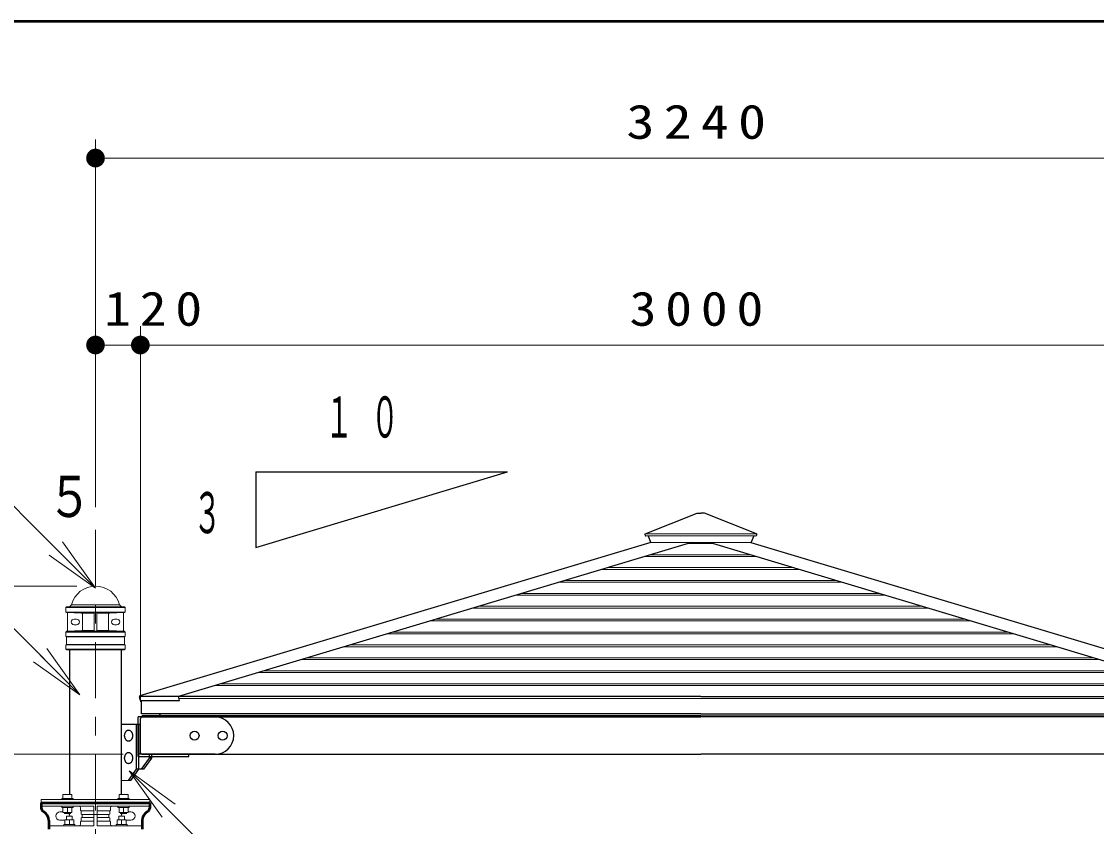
# Model space of a CAD drawing. Units: millimetres on the paper, scale 1:50. Extents: x -365 to 2, y 0 to 257.
# Drawn here: x -86.5 to -28.9, y 213.9 to 257 of the extents above; entities that cross this region are included whole.
import ezdxf
from ezdxf.enums import TextEntityAlignment as Align

# ---------------------------------------------------------------- set-up
doc = ezdxf.new("R2010")
doc.units = ezdxf.units.MM
doc.linetypes.add('USER2', pattern=[6, 3, -1, 1, -1])
doc.layers.add('LY_1', color=7, linetype='Continuous', lineweight=25)
doc.layers.add('LY_2', color=7, linetype='Continuous', lineweight=13)
doc.styles.add('ＭＳ ゴシック', font='')
doc.styles.get('ＭＳ ゴシック').set_extended_font_data('MS Gothic')

# ---------------------------------------------------------------- blocks, each defined once
blk = doc.blocks.new('filled_dot')
at = {"color": 0, "linetype": 'Continuous', "lineweight": -2, "const_width": 1.25}
blk.add_lwpolyline([(-0.625, 0, 1), (0.625, 0, 1)], format="xyb", close=True, dxfattribs=at)

msp = doc.modelspace()

# ---------------------------------------------------------------- linework, layer by layer
at = {"layer": 'LY_1', "lineweight": 13}
for p, q in [((-82.507, 231.028), (-82.507, 250.697)), ((-82.507, 249.697), (-17.707, 249.697)), ((-80.107, 220.606), (-80.107, 240.697)), ((-82.507, 239.697), (-76.22, 239.697)), ((-80.107, 239.697), (-20.107, 239.697)), ((-84.278, 229.169), (-82.51, 226.695)), ((-82.51, 226.695), (-84.985, 228.462)), ((-82.51, 226.695), (-84.632, 228.815)), ((-83.507, 226.804), (-112.507, 226.804)), ((-84.087, 225.666), (-84.067, 225.686)), ((-84.087, 225.666), (-84.087, 225.406)), ((-84.087, 225.666), (-80.927, 225.666)), ((-84.067, 225.686), (-80.947, 225.686)), ((-83.905, 225.686), (-83.787, 225.804)), ((-83.787, 225.804), (-81.227, 225.804)), ((-81.109, 225.686), (-81.227, 225.804)), ((-80.947, 225.686), (-80.927, 225.666)), ((-80.927, 225.666), (-80.927, 225.406)), ((-84.087, 225.406), (-80.927, 225.406)), ((-84.087, 225.406), (-84.067, 225.386)), ((-84.067, 225.386), (-83.245, 225.35)), ((-84.067, 225.386), (-80.947, 225.386)), ((-84.007, 225.382), (-84.007, 224.39)), ((-83.657, 225.036), (-83.517, 225.036)), ((-83.207, 225.348), (-82.577, 225.348)), ((-83.207, 225.31), (-83.207, 224.461)), ((-82.577, 225.346), (-82.577, 224.426)), ((-81.807, 225.348), (-82.437, 225.348)), ((-82.437, 225.346), (-82.437, 224.426)), ((-81.807, 225.31), (-81.807, 224.461)), ((-80.947, 225.386), (-81.768, 225.35)), ((-81.357, 225.036), (-81.497, 225.036)), ((-81.007, 225.382), (-81.007, 224.39)), ((-80.947, 225.386), (-80.927, 225.406)), ((-84.047, 224.386), (-83.245, 224.421)), ((-83.657, 224.736), (-83.517, 224.736)), ((-83.207, 224.422), (-82.577, 224.422)), ((-81.807, 224.422), (-82.437, 224.422)), ((-80.967, 224.386), (-81.768, 224.421)), ((-81.357, 224.736), (-81.497, 224.736)), ((-84.047, 224.386), (-84.087, 224.346)), ((-84.087, 224.346), (-80.927, 224.346)), ((-84.087, 224.346), (-84.087, 224.106)), ((-84.087, 224.106), (-80.927, 224.106)), ((-84.087, 224.106), (-84.067, 224.086)), ((-84.067, 224.086), (-80.947, 224.086)), ((-84.067, 224.086), (-84.067, 223.686)), ((-84.047, 224.386), (-80.967, 224.386)), ((-80.967, 224.386), (-80.927, 224.346)), ((-80.927, 224.106), (-80.947, 224.086)), ((-80.947, 224.086), (-80.947, 223.686)), ((-80.927, 224.346), (-80.927, 224.106)), ((-85.115, 223.464), (-83.347, 220.989)), ((-84.067, 223.686), (-84.087, 223.666)), ((-84.087, 223.666), (-80.927, 223.666)), ((-84.087, 223.666), (-84.087, 223.426)), ((-84.087, 223.426), (-80.927, 223.426)), ((-84.087, 223.426), (-84.047, 223.386)), ((-84.067, 223.686), (-80.947, 223.686)), ((-84.047, 223.386), (-80.967, 223.386)), ((-80.927, 223.426), (-80.967, 223.386)), ((-80.947, 223.686), (-80.927, 223.666)), ((-80.927, 223.666), (-80.927, 223.426)), ((-83.347, 220.989), (-85.822, 222.756)), ((-83.347, 220.989), (-85.468, 223.11)), ((-81.027, 217.804), (-102.507, 217.804)), ((-78.945, 214.439), (-80.713, 216.914)), ((-80.713, 216.914), (-78.238, 215.146)), ((-80.713, 216.914), (-78.591, 214.793)), ((-80.609, 216.404), (-81.109, 216.404)), ((-85.407, 215.384), (-85.407, 215.204)), ((-79.607, 215.384), (-85.407, 215.384)), ((-83.706, 215.448), (-84.307, 215.448)), ((-84.307, 215.448), (-84.307, 215.384)), ((-84.247, 215.648), (-84.247, 215.448)), ((-83.767, 215.648), (-84.247, 215.648)), ((-83.767, 215.648), (-83.767, 215.448)), ((-83.706, 215.448), (-83.706, 215.384)), ((-80.706, 215.448), (-81.307, 215.448)), ((-81.307, 215.448), (-81.307, 215.384)), ((-80.767, 215.648), (-81.247, 215.648)), ((-81.247, 215.648), (-81.247, 215.448)), ((-80.767, 215.648), (-80.767, 215.448)), ((-80.706, 215.448), (-80.706, 215.384)), ((-79.607, 215.384), (-79.607, 215.204)), ((-85.407, 215.024), (-82.597, 215.024)), ((-84.407, 214.724), (-84.247, 214.724)), ((-84.307, 214.96), (-84.307, 215.024)), ((-84.307, 214.96), (-83.707, 214.96)), ((-84.247, 214.7), (-84.247, 214.96)), ((-84.247, 214.7), (-83.767, 214.7)), ((-84.167, 214.648), (-84.167, 214.7)), ((-84.167, 214.648), (-83.847, 214.648)), ((-84.007, 214.7), (-84.007, 214.96)), ((-83.847, 214.648), (-83.847, 214.7)), ((-83.767, 214.7), (-83.767, 214.96)), ((-83.707, 214.96), (-83.707, 215.024)), ((-83.307, 214.924), (-83.307, 214.804)), ((-83.267, 214.784), (-83.307, 214.804)), ((-82.597, 214.784), (-83.267, 214.784)), ((-83.267, 214.784), (-83.267, 214.604)), ((-82.597, 215.024), (-82.597, 213.984)), ((-82.417, 215.024), (-82.417, 213.984)), ((-79.607, 215.024), (-82.417, 215.024)), ((-82.417, 214.784), (-81.747, 214.784)), ((-81.747, 214.784), (-81.707, 214.804)), ((-81.747, 214.784), (-81.747, 214.604)), ((-81.707, 214.924), (-81.707, 214.804)), ((-81.307, 214.96), (-81.307, 215.024)), ((-80.707, 214.96), (-81.307, 214.96)), ((-81.247, 214.7), (-81.247, 214.96)), ((-80.767, 214.7), (-81.247, 214.7)), ((-81.167, 214.648), (-81.167, 214.7)), ((-80.847, 214.648), (-81.167, 214.648)), ((-81.007, 214.7), (-81.007, 214.96)), ((-80.847, 214.648), (-80.847, 214.7)), ((-80.767, 214.7), (-80.767, 214.96)), ((-80.607, 214.724), (-80.767, 214.724)), ((-80.707, 214.96), (-80.707, 215.024)), ((-84.407, 214.284), (-84.147, 214.284)), ((-84.207, 214.048), (-83.607, 214.048)), ((-84.207, 214.048), (-84.207, 213.984)), ((-84.147, 214.308), (-83.667, 214.308)), ((-84.147, 214.308), (-84.147, 214.048)), ((-83.747, 214.504), (-84.067, 214.504)), ((-84.067, 214.504), (-84.067, 214.308)), ((-83.907, 214.308), (-83.907, 214.048)), ((-83.747, 214.504), (-83.747, 214.308)), ((-83.667, 214.308), (-83.667, 214.048)), ((-83.607, 214.048), (-83.607, 213.984)), ((-83.307, 214.204), (-83.267, 214.224)), ((-83.307, 214.204), (-83.307, 214.084)), ((-83.227, 214.584), (-83.267, 214.604)), ((-83.267, 214.404), (-83.227, 214.424)), ((-83.267, 214.404), (-83.267, 214.224)), ((-82.597, 214.224), (-83.267, 214.224)), ((-82.597, 214.584), (-83.227, 214.584)), ((-83.227, 214.584), (-83.227, 214.424)), ((-82.597, 214.424), (-83.227, 214.424)), ((-82.457, 214.584), (-82.557, 214.584)), ((-82.417, 214.584), (-81.787, 214.584)), ((-82.417, 214.424), (-81.787, 214.424)), ((-82.417, 214.224), (-81.747, 214.224)), ((-81.787, 214.584), (-81.747, 214.604)), ((-81.787, 214.584), (-81.787, 214.424)), ((-81.747, 214.404), (-81.787, 214.424)), ((-81.747, 214.404), (-81.747, 214.224)), ((-81.707, 214.204), (-81.747, 214.224)), ((-81.707, 214.204), (-81.707, 214.084)), ((-81.407, 214.048), (-81.407, 213.984)), ((-81.407, 214.048), (-80.807, 214.048)), ((-80.867, 214.308), (-81.347, 214.308)), ((-81.347, 214.308), (-81.347, 214.048)), ((-81.267, 214.504), (-81.267, 214.308)), ((-80.947, 214.504), (-81.267, 214.504)), ((-81.107, 214.308), (-81.107, 214.048)), ((-80.947, 214.504), (-80.947, 214.308)), ((-80.867, 214.308), (-80.867, 214.048)), ((-80.607, 214.284), (-80.867, 214.284)), ((-80.807, 214.048), (-80.807, 213.984)), ((-85.007, 213.984), (-82.597, 213.984)), ((-80.007, 213.984), (-82.417, 213.984))]:
    msp.add_line(p, q, dxfattribs=at)
at = {"layer": 'LY_1'}
for p, q in [((-73.934, 228.865), (-60.454, 232.909)), ((-73.934, 232.909), (-60.454, 232.909)), ((-73.934, 232.909), (-73.934, 228.865)), ((-83.905, 223.386), (-83.905, 215.648)), ((-81.109, 215.648), (-81.109, 223.386)), ((-80.047, 219.973), (-80.047, 220.685)), ((-50.107, 219.973), (-80.047, 219.973)), ((-50.107, 219.973), (-20.167, 219.973)), ((-80.312, 217.004), (-80.312, 219.404)), ((-80.184, 217.004), (-80.184, 219.404)), ((-80.043, 217.004), (-79.619, 217.604)), ((-79.916, 217.004), (-79.491, 217.604)), ((-79.619, 217.604), (-79.619, 217.804)), ((-79.491, 217.604), (-79.619, 217.604)), ((-79.491, 217.604), (-79.491, 217.804)), ((-80.736, 216.404), (-80.312, 217.004)), ((-80.609, 216.404), (-80.184, 217.004)), ((-79.916, 217.004), (-80.312, 217.004))]:
    msp.add_line(p, q, dxfattribs=at)
at = {"layer": 'LY_1', "color": 2}
for p, q in [((-53.088, 229.596), (-50.305, 230.704)), ((-50.305, 230.704), (-50.107, 230.704)), ((-49.908, 230.704), (-50.107, 230.704)), ((-47.125, 229.596), (-49.908, 230.704)), ((-53.099, 229.57), (-53.07, 229.496)), ((-47.114, 229.57), (-47.143, 229.496)), ((-52.935, 229.483), (-52.8, 229.143)), ((-47.278, 229.483), (-47.413, 229.143)), ((-80.107, 219.404), (-81.109, 219.404))]:
    msp.add_line(p, q, dxfattribs=at)
at = {"layer": 'LY_1', "linetype": 'USER2', "lineweight": 13}
msp.add_line((-82.507, 166.804), (-82.507, 230.028), dxfattribs=at)
at = {"layer": 'LY_1', "color": 2, "lineweight": 13}
for p, q in [((-53.097, 229.589), (-50.107, 229.589)), ((-47.116, 229.589), (-50.107, 229.589)), ((-53.051, 229.483), (-50.107, 229.483)), ((-52.781, 229.13), (-50.107, 229.13)), ((-47.162, 229.483), (-50.107, 229.483)), ((-47.432, 229.13), (-50.107, 229.13))]:
    msp.add_line(p, q, dxfattribs=at)
at = {"layer": 'LY_1', "color": 131}
for p, q in [((-52.778, 229.13), (-80.131, 220.924)), ((-50.612, 229.13), (-78.067, 220.893)), ((-49.601, 229.13), (-22.146, 220.893)), ((-47.435, 229.13), (-20.082, 220.924)), ((-80.092, 220.685), (-80.152, 220.884)), ((-80.092, 220.685), (-78.005, 220.685)), ((-78.005, 220.685), (-78.067, 220.893)), ((-80.027, 219.804), (-50.107, 219.804)), ((-80.007, 219.804), (-80.007, 219.868)), ((-50.107, 219.868), (-80.007, 219.868)), ((-79.127, 219.804), (-80.007, 219.804)), ((-79.927, 219.804), (-79.087, 219.804)), ((-79.071, 219.973), (-79.071, 219.924)), ((-50.107, 219.868), (-20.207, 219.868)), ((-20.187, 219.804), (-50.107, 219.804)), ((-80.107, 217.884), (-80.107, 219.724)), ((-80.107, 217.804), (-80.107, 219.404)), ((-79.491, 217.804), (-80.107, 217.804)), ((-80.027, 217.804), (-50.107, 217.804)), ((-20.187, 217.804), (-50.107, 217.804))]:
    msp.add_line(p, q, dxfattribs=at)
at = {"layer": 'LY_1', "color": 12, "lineweight": 13}
for p, q in [((-50.796, 229.075), (-50.107, 229.075)), ((-49.417, 229.075), (-50.107, 229.075)), ((-52.781, 228.479), (-50.107, 228.479)), ((-47.432, 228.479), (-50.107, 228.479)), ((-53.095, 228.385), (-50.107, 228.385)), ((-47.118, 228.385), (-50.107, 228.385)), ((-55.394, 227.695), (-50.107, 227.695)), ((-55.08, 227.79), (-50.107, 227.79)), ((-45.133, 227.79), (-50.107, 227.79)), ((-44.819, 227.695), (-50.107, 227.695)), ((-57.693, 227.006), (-50.107, 227.006)), ((-57.378, 227.1), (-50.107, 227.1)), ((-42.835, 227.1), (-50.107, 227.1)), ((-42.52, 227.006), (-50.107, 227.006)), ((-59.991, 226.316), (-50.107, 226.316)), ((-59.677, 226.411), (-50.107, 226.411)), ((-40.536, 226.411), (-50.107, 226.411)), ((-40.222, 226.316), (-50.107, 226.316)), ((-62.29, 225.627), (-50.107, 225.627)), ((-61.976, 225.721), (-50.107, 225.721)), ((-38.237, 225.721), (-50.107, 225.721)), ((-37.923, 225.627), (-50.107, 225.627)), ((-64.275, 225.031), (-50.107, 225.031)), ((-35.938, 225.031), (-50.107, 225.031)), ((-64.589, 224.937), (-50.107, 224.937)), ((-35.624, 224.937), (-50.107, 224.937)), ((-66.888, 224.247), (-50.107, 224.247)), ((-66.573, 224.342), (-50.107, 224.342)), ((-33.64, 224.342), (-50.107, 224.342)), ((-33.325, 224.247), (-50.107, 224.247)), ((-69.187, 223.558), (-50.107, 223.558)), ((-68.872, 223.652), (-50.107, 223.652)), ((-31.341, 223.652), (-50.107, 223.652)), ((-31.026, 223.558), (-50.107, 223.558)), ((-71.485, 222.868), (-50.107, 222.868)), ((-71.171, 222.962), (-50.107, 222.962)), ((-29.042, 222.962), (-50.107, 222.962)), ((-28.728, 222.868), (-50.107, 222.868)), ((-73.784, 222.178), (-50.107, 222.178)), ((-73.47, 222.273), (-50.107, 222.273)), ((-26.743, 222.273), (-50.107, 222.273)), ((-26.429, 222.178), (-50.107, 222.178)), ((-75.769, 221.583), (-50.107, 221.583)), ((-24.444, 221.583), (-50.107, 221.583)), ((-76.083, 221.489), (-50.107, 221.489)), ((-24.13, 221.489), (-50.107, 221.489))]:
    msp.add_line(p, q, dxfattribs=at)
at = {"layer": 'LY_1', "color": 4}
for q in [(-80.107, 220.893), (-20.107, 220.893)]:
    msp.add_line((-50.107, 220.893), q, dxfattribs=at)
at = {"layer": 'LY_1', "color": 4, "lineweight": 13}
for p in [(-78.039, 220.799), (-22.174, 220.799)]:
    msp.add_line(p, (-50.107, 220.799), dxfattribs=at)
at = {"layer": 'LY_1', "color": 40}
for p, q in [((-76.107, 219.804), (-80.226, 219.804)), ((-80.226, 217.684), (-80.226, 219.804)), ((-76.107, 217.804), (-80.226, 217.804)), ((-80.226, 217.684), (-77.507, 217.684)), ((-77.507, 217.684), (-77.507, 217.804))]:
    msp.add_line(p, q, dxfattribs=at)
at = {"layer": 'LY_1', "color": 140, "lineweight": 50}
for p, q in [((-85.407, 215.204), (-85.407, 214.92)), ((-85.407, 215.204), (-79.607, 215.204)), ((-79.607, 215.204), (-79.607, 214.92)), ((-85.007, 214.264), (-85.007, 213.804)), ((-80.007, 214.264), (-80.007, 213.804))]:
    msp.add_line(p, q, dxfattribs=at)
at = {"layer": 'LY_1', "lineweight": 13}
for points in [[(-82.51, 226.695), (-90.634, 234.816), (-117.852, 234.816)], [(-83.347, 220.989), (-91.005, 228.647), (-130.54, 228.647)], [(-80.713, 216.914), (-72.118, 208.32), (-47.163, 208.32)]]:
    msp.add_lwpolyline(points, dxfattribs=at)
at = {"layer": 'LY_1'}
for points in [[(-80.736, 219.104), (-80.717, 219.102), (-80.699, 219.099), (-80.681, 219.093), (-80.663, 219.085), (-80.646, 219.075), (-80.63, 219.063), (-80.614, 219.049), (-80.6, 219.033), (-80.586, 219.016), (-80.573, 218.996), (-80.562, 218.976), (-80.552, 218.954), (-80.544, 218.93), (-80.537, 218.906), (-80.531, 218.881), (-80.527, 218.856), (-80.525, 218.83), (-80.524, 218.804), (-80.525, 218.777), (-80.527, 218.751), (-80.531, 218.726), (-80.537, 218.701), (-80.544, 218.677), (-80.552, 218.654), (-80.562, 218.632), (-80.573, 218.611), (-80.586, 218.591), (-80.6, 218.574), (-80.614, 218.558), (-80.63, 218.544), (-80.646, 218.532), (-80.663, 218.522), (-80.681, 218.514), (-80.699, 218.508), (-80.717, 218.505), (-80.736, 218.504), (-80.754, 218.505), (-80.773, 218.508), (-80.791, 218.514), (-80.809, 218.522), (-80.826, 218.532), (-80.842, 218.544), (-80.858, 218.558), (-80.872, 218.574), (-80.886, 218.591), (-80.898, 218.611), (-80.91, 218.632), (-80.92, 218.654), (-80.928, 218.677), (-80.935, 218.701), (-80.941, 218.726), (-80.945, 218.751), (-80.947, 218.777), (-80.948, 218.804), (-80.947, 218.83), (-80.945, 218.856), (-80.941, 218.881), (-80.935, 218.906), (-80.928, 218.93), (-80.92, 218.954), (-80.91, 218.976), (-80.898, 218.996), (-80.886, 219.016), (-80.872, 219.033), (-80.858, 219.049), (-80.842, 219.063), (-80.826, 219.075), (-80.809, 219.085), (-80.791, 219.093), (-80.773, 219.099), (-80.754, 219.102)], [(-80.736, 217.904), (-80.717, 217.902), (-80.699, 217.899), (-80.681, 217.893), (-80.663, 217.885), (-80.646, 217.875), (-80.63, 217.863), (-80.614, 217.849), (-80.6, 217.833), (-80.586, 217.816), (-80.573, 217.796), (-80.562, 217.776), (-80.552, 217.754), (-80.544, 217.73), (-80.537, 217.706), (-80.531, 217.681), (-80.527, 217.656), (-80.525, 217.63), (-80.524, 217.604), (-80.525, 217.577), (-80.527, 217.551), (-80.531, 217.526), (-80.537, 217.501), (-80.544, 217.477), (-80.552, 217.454), (-80.562, 217.432), (-80.573, 217.411), (-80.586, 217.391), (-80.6, 217.374), (-80.614, 217.358), (-80.63, 217.344), (-80.646, 217.332), (-80.663, 217.322), (-80.681, 217.314), (-80.699, 217.308), (-80.717, 217.305), (-80.736, 217.304), (-80.754, 217.305), (-80.773, 217.308), (-80.791, 217.314), (-80.809, 217.322), (-80.826, 217.332), (-80.842, 217.344), (-80.858, 217.358), (-80.872, 217.374), (-80.886, 217.391), (-80.898, 217.411), (-80.91, 217.432), (-80.92, 217.454), (-80.928, 217.477), (-80.935, 217.501), (-80.941, 217.526), (-80.945, 217.551), (-80.947, 217.577), (-80.948, 217.604), (-80.947, 217.63), (-80.945, 217.656), (-80.941, 217.681), (-80.935, 217.706), (-80.928, 217.73), (-80.92, 217.754), (-80.91, 217.776), (-80.898, 217.796), (-80.886, 217.816), (-80.872, 217.833), (-80.858, 217.849), (-80.842, 217.863), (-80.826, 217.875), (-80.809, 217.885), (-80.791, 217.893), (-80.773, 217.899), (-80.754, 217.902)]]:
    msp.add_lwpolyline(points, close=True, dxfattribs=at)
at = {"layer": 'LY_1', "color": 40}
for centre in [(-77.207, 218.804), (-75.707, 218.804)]:
    msp.add_circle(centre, 0.24, dxfattribs=at)
at = {"layer": 'LY_1', "color": 2}
for centre, start, end in [((-53.081, 229.578), 111.7, 201.7), ((-47.132, 229.578), 338.3, 68.3), ((-53.051, 229.503), 201.7, 270), ((-52.781, 229.15), 196.7, 270), ((-47.432, 229.15), 270, 343.3), ((-47.162, 229.503), 270, 338.3)]:
    msp.add_arc(centre, 0.02, start, end, dxfattribs=at)
at = {"layer": 'LY_1', "lineweight": 13}
for centre, radius, start, end in [((-82.507, 225.484), 1.319, 14.00253, 165.99746), ((-83.657, 224.886), 0.15, 90, 270), ((-83.517, 224.886), 0.15, 270, 90), ((-83.247, 225.31), 0.04, 0, 87.5), ((-82.617, 225.346), 0.04, 0, 90), ((-82.397, 225.346), 0.04, 90, 180), ((-81.767, 225.31), 0.04, 92.5, 180), ((-81.497, 224.886), 0.15, 90, 270), ((-81.357, 224.886), 0.15, 270, 90), ((-83.247, 224.461), 0.04, 272.5, 0), ((-82.617, 224.426), 0.04, 270, 0), ((-82.397, 224.426), 0.04, 180, 270), ((-81.767, 224.461), 0.04, 180, 267.5), ((-84.407, 214.504), 0.22, 90.00001, 267.3386), ((-84.107, 214.504), 0.22, 0.00016, 40.88696), ((-83.407, 214.924), 0.1, 0, 90), ((-81.607, 214.924), 0.1, 89.99999, 180), ((-80.907, 214.504), 0.22, 139.11303, 179.99984), ((-80.607, 214.504), 0.22, 270, 90), ((-83.407, 214.084), 0.1, 270, 0), ((-81.607, 214.084), 0.1, 179.99999, 270)]:
    msp.add_arc(centre, radius, start, end, dxfattribs=at)
at = {"layer": 'LY_1', "color": 131}
for centre, radius, start, end in [((-80.121, 220.894), 0.032, 106.69924, 196.69924), ((-80.027, 219.724), 0.08, 90, 180), ((-79.127, 219.924), 0.056, 270, 0), ((-80.027, 217.884), 0.08, 180, 270)]:
    msp.add_arc(centre, radius, start, end, dxfattribs=at)
at = {"layer": 'LY_1', "color": 40}
msp.add_arc((-76.107, 218.804), 1, 270, 90, dxfattribs=at)
at = {"layer": 'LY_1', "color": 140, "lineweight": 50}
for centre, radius, start, end in [((-85.207, 214.92), 0.2, 180, 242.74229), ((-85.545, 214.264), 0.538, 0, 62.74229), ((-79.469, 214.264), 0.538, 117.25771, 179.99999), ((-79.807, 214.92), 0.2, 297.25771, 0)]:
    msp.add_arc(centre, radius, start, end, dxfattribs=at)
at = {"layer": 'LY_2', "lineweight": 50}
msp.add_line((0, 257), (-365, 257), dxfattribs=at)

# ---------------------------------------------------------------- block references
at = {"layer": 'LY_1', "lineweight": 13, "xscale": 0.4, "yscale": 0.4}
for p in [(-82.507, 249.697), (-82.507, 239.697), (-80.107, 239.697)]:
    msp.add_blockref('filled_dot', p, dxfattribs=at)
at = {"layer": 'LY_1', "lineweight": 13, "xscale": 0.4, "yscale": 0.4, "rotation": 180}
msp.add_blockref('filled_dot', (-80.107, 239.697), dxfattribs=at)

# ---------------------------------------------------------------- texts
at = {"layer": 'LY_1', "style": 'ＭＳ ゴシック', "width": 0.5}
msp.add_text('３', height=2.199, dxfattribs=at).set_placement((-76.521, 230.729), align=Align.MIDDLE_CENTER)
at = {"layer": 'LY_1', "style": 'ＭＳ ゴシック'}
for s, insert, char_height, attachment_point in [('\\T1.33;\\W1.2;3240', (-50.107, 250.697), 1.833, 8), ('\\T1.33;\\W1.15;120', (-79.188, 240.697), 1.833, 8), ('\\T1.33;\\W1.15;3000', (-50.107, 240.697), 1.833, 8), ('\\T1.64;\\W0.5;１０', (-67.766, 235.829), 2.199, 5), ('\\T1.63;\\W0.8;束柱：φ１３９．８×４．５', (-131.069, 231.297), 2.199, 4)]:
    msp.add_mtext(s, dxfattribs=dict(at, insert=insert, char_height=char_height, attachment_point=attachment_point))

doc.saveas('drawing.dxf')
